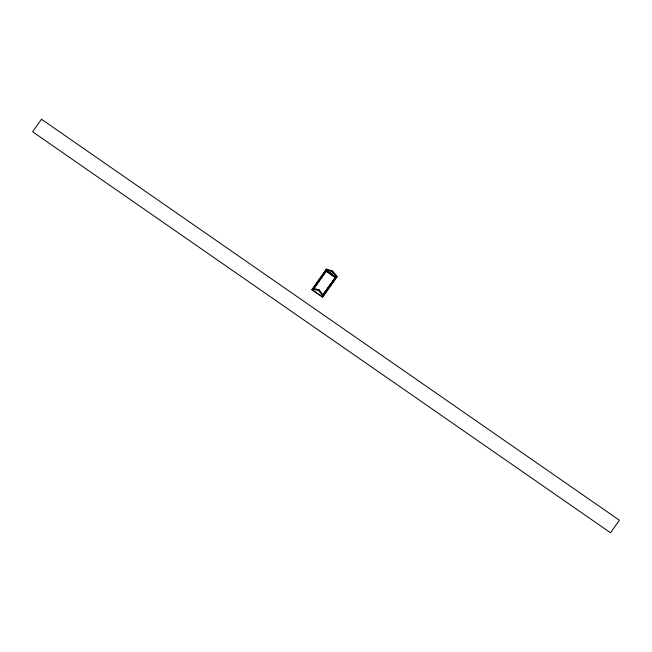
<?xml version="1.0" encoding="UTF-8"?>
<svg xmlns="http://www.w3.org/2000/svg" width="652" height="652" viewBox="0 0 652 652"><rect width="100%" height="100%" fill="white"/><g stroke="black" fill="none" stroke-linecap="round" stroke-linejoin="round"><path stroke-width="0.98" d="M336.546 277.516L322.601 297.108L311.982 289.741L326.456 269.097L332.634 271.028L337.076 276.456L336.538 277.54M326.456 269.097L311.982 289.741M313.865 288.779L326.766 270.344L332.137 271.721L335.853 276.644M323.066 294.851L324.321 292.968L324.109 293.384M324.631 292.658L325.878 290.776L325.674 291.191M337.076 276.456L322.601 297.108L311.998 289.716M327.214 289.032L328.095 287.605L327.801 288.208M328.38 287.434L329.847 285.111L329.423 285.967M330.181 284.867L331.061 283.449L330.768 284.044M332.284 281.908L333.539 280.026L333.335 280.442M333.824 279.749L335.079 277.866L334.867 278.282M312.52 288.665L313.327 289.219L327.263 269.651M313.327 289.219L318.698 290.596L319.187 289.904L322.903 294.834M332.137 271.721L332.634 271.028M323.139 296.024L322.406 295.519L336.342 275.951M322.952 295.087L335.332 277.703L326.244 271.403M313.816 288.526L319.187 289.904M318.698 290.596L322.406 295.519M327.451 271.069L327.165 271.639L328.095 272.283L328.372 271.713L327.451 271.069M329.83 272.373L329.423 273.204L332.145 275.095L332.561 274.264L329.83 272.373M333.857 275.519L333.571 276.089L334.5 276.725L334.786 276.163L333.857 275.519M41.508 119.259L32.6 131.761L610.492 532.741L619.4 520.239L41.508 119.259"/></g></svg>
